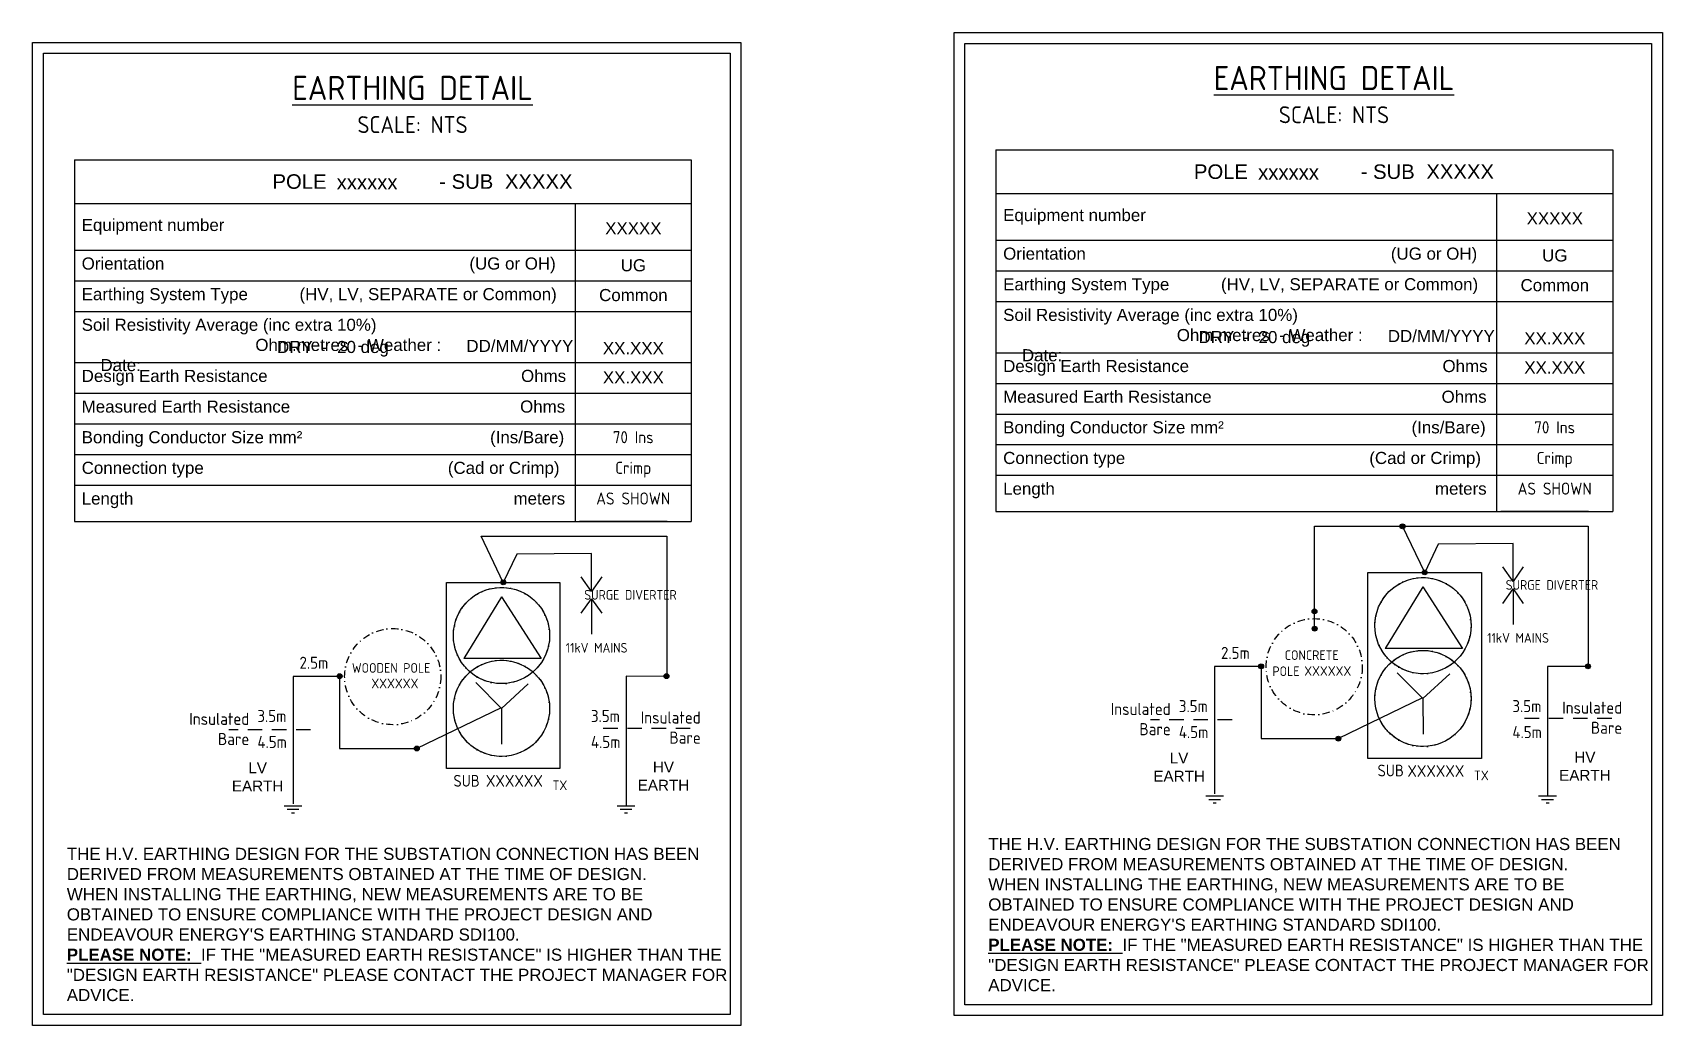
# Model space of a CAD drawing. Header units: metres. Extents: x -2534 to -1789, y -370 to 539.
# Drawn here: x -2534.2 to -2197.3, y 97.6 to 302.7 of the extents above; entities that cross this region are included whole.
import ezdxf
from ezdxf.enums import TextEntityAlignment as Align

# ---------------------------------------------------------------- set-up
doc = ezdxf.new("R2010")
doc.units = ezdxf.units.M
doc.linetypes.add('DASHDOT2', pattern=[0.5, 0.25, -0.125, 0, -0.125])
doc.linetypes.add('IECLdasha', pattern=[5, 3, -2])
doc.layers.get('0').update_dxf_attribs({"color": 6})
doc.layers.add('Earthing_SP_Misc', color=7, linetype='Continuous')
doc.styles.add('ARIAL', font='arial.ttf', dxfattribs={"height": 2})
doc.styles.add('iecISOCP', font='isocp.shx')
doc.styles.add('POLE_LABEL', font='arial.ttf', dxfattribs={"height": 2.5})
doc.styles.add('RoadName', font='arial.ttf', dxfattribs={"height": 2.5})
doc.styles.get("Standard").update_dxf_attribs({"font": 'arial.ttf'})
doc.dimstyles.new('GISCAD Dim Style', dxfattribs={"dimtxt": 2.5, "dimasz": 3, "dimexe": 1.25, "dimexo": 0.625, "dimtad": 1, "dimtoh": 1, "dimdec": 1, "dimtxsty": 'ARIAL', "dimcen": 2.5, "dimadec": 0, "dimazin": 0, "dimtfac": 1, "dimtdec": 1, "dimtmove": 0, "dimatfit": 3, "dimfxl": 1.25, "dimarcsym": 0})

# ---------------------------------------------------------------- blocks, each defined once
blk = doc.blocks.new('POLE_EXT')
blk.add_hatch(color=256).paths.add_polyline_path([(-1, 0, 1), (1, 0, 1)])
blk.add_lwpolyline([(-1, 0, 1), (1, 0, 1)], format="xyb", close=True)
for tag, height, flags, p in [('pNumber', 2.5, 8, (-17.84, 2.07)), ('OWNED_BY', 0.2, 9, (1.35, -0.4)), ('SPECIAL_USE', 0.2, 9, (1.35, -0.8)), ('STATE', 0.2, 9, (1.35, -1)), ('cLV', 0.2, 9, (1.35, -1.4)), ('hDepth', 0.2, 9, (1.35, -1.6)), ('hDia', 0.2, 9, (1.35, -1.8)), ('cHV', 0.2, 9, (1.35, -2)), ('cLinedev', 0.2, 9, (1.35, -3.4)), ('pExisting', 0.2, 9, (1.35, -3.8)), ('pFooting', 0.2, 9, (1.35, -4.4)), ('pNew', 0.2, 9, (1.35, -4.6)), ('pRelocate', 0.2, 9, (1.35, -5)), ('pRemove', 0.2, 9, (1.35, -5.2)), ('pReplace', 0.2, 9, (1.35, -5.4)), ('pStay', 0.2, 9, (1.35, -5.6)), ('pType', 0.2, 9, (1.35, -5.8)), ('cspan', 0.2, 9, (1.35, -6)), ('STREETNAME', 0.2, 9, (1.35, -6.2)), ('SUBURB', 0.2, 9, (1.35, -6.4)), ('PARENT', 0.2, 9, (1.35, -0.6)), ('USAGE', 0.2, 9, (1.35, -1.2)), ('LBRACKET', 0.2, 9, (1.35, -2.2)), ('LExisting', 0.2, 9, (1.35, -2.4)), ('LANTNUMBER', 0.2, 9, (1.35, -2.6)), ('LOther', 0.2, 9, (1.35, -2.8)), ('LRemove', 0.2, 9, (1.35, -3)), ('LEGEND', 0.2, 9, (1.35, -3.2)), ('LOCATION', 0.2, 9, (1.35, -3.6)), ('PFNUMBER', 0.2, 9, (1.35, -4)), ('NEWPFNUMBER', 0.2, 9, (1.35, -4.2)), ('NOTES', 0.2, 9, (1.35, -6.6)), ('MAINTAINED_BY', 0.2, 9, (1.36, -6.81)), ('OPERATED_BY', 0.2, 9, (1.36, -7.01))]:
    blk.add_attdef(tag, text='', height=height, dxfattribs=dict(flags=flags)).set_placement(p, align=Align.MIDDLE_LEFT)
at = {"style": 'POLE_LABEL', "flags": 9}
for tag, p in [('STRUCTURE_PLANT_NUMBER', (1.35, 0.03)), ('STREET_CODE', (1.35, -0.2))]:
    blk.add_attdef(tag, text='', height=0.2, dxfattribs=at).set_placement(p, align=Align.MIDDLE_LEFT)
at = {"flags": 1}
blk.add_attdef('Z', (1.35, -7.33), '', height=0.2, dxfattribs=at)
blk = doc.blocks.new('*T83')
at = {"layer": 'Earthing_SP_Misc', "color": 0, "linetype": 'ByBlock', "lineweight": -2}
for p, q in [((0, 0), (127.52, 0)), ((0, 0), (0, -74.74)), ((127.52, 0), (127.52, -74.74)), ((0, -9), (127.52, -9)), ((103.51, -9), (103.51, -74.74)), ((0, -18.67), (127.52, -18.67)), ((0, -25), (127.52, -25)), ((0, -31.33), (127.52, -31.33)), ((0, -41.9), (127.52, -41.9)), ((0, -48.24), (127.52, -48.24)), ((0, -54.57), (127.52, -54.57)), ((0, -60.9), (127.52, -60.9)), ((0, -67.24), (127.52, -67.24)), ((0, -74.74), (127.52, -74.74))]:
    blk.add_line(p, q, dxfattribs=at)
at = {"layer": 'Earthing_SP_Misc', "color": 0}
for s, insert, char_height, width, attachment_point in [('{\\f@Arial Unicode MS|b0|i0|c0|p34;POLE                    - SUB }', (63.76, -4.5), 3, 124.5164, 5), ('{\\f@Arial Unicode MS|b0|i0|c0|p34;Equipment number}', (1.5, -13.83), 2.5, 100.5094, 4), ('{\\f@Arial Unicode MS|b0|i0|c0|p34;Orientation                                                                 (UG or OH)}', (1.5, -20.17), 2.5, 100.5094, 1), ('{\\f@Arial Unicode MS|b0|i0|c0|p34;Earthing System Type           (HV, LV, SEPARATE or Common)}', (1.5, -26.5), 2.5, 100.5094, 1), ('{\\f@Arial Unicode MS|b0|i0|c0|p34;Soil Resistivity Average (inc extra 10%)                                                                               Ohm.metres  - Weather :                                Date:     }', (1.5, -32.83), 2.5, 100.5094, 1), ('{\\f@Arial Unicode MS|b0|i0|c0|p34;Design Earth Resistance                                                      Ohms}', (1.5, -43.4), 2.5, 100.5094, 1), ('{\\f@Arial Unicode MS|b0|i0|c0|p34;Measured Earth Resistance                                                 Ohms}', (1.5, -49.74), 2.5, 100.5094, 1), ('{\\f@Arial Unicode MS|b0|i0|c0|p34;Bonding Conductor Size mm\\f@Arial Unicode MS|b0|i0|c238|p34;²                                        \\f@Arial Unicode MS|b0|i0|c0|p34;(Ins/Bare)}', (1.5, -56.07), 2.5, 100.5094, 1), ('{\\f@Arial Unicode MS|b0|i0|c0|p34;Connection type                                                    (Cad or Crimp)}', (1.5, -62.4), 2.5, 100.5094, 1), ('{\\f@Arial Unicode MS|b0|i0|c0|p34;Length                                                                                 meters}', (1.5, -68.74), 2.5, 100.5094, 1)]:
    blk.add_mtext(s, dxfattribs=dict(at, insert=insert, char_height=char_height, width=width, attachment_point=attachment_point))
at = {"layer": 'Earthing_SP_Misc', "color": 0, "char_height": 2.5, "width": 21.007, "attachment_point": 2, "style": 'iecISOCP'}
for s, insert in [('70 Ins', (115.51, -56.07)), ('Crimp', (115.51, -62.4)), ('AS SHOWN', (115.51, -68.74))]:
    blk.add_mtext(s, dxfattribs=dict(at, insert=insert))
blk = doc.blocks.new('*T82')
at = {"layer": 'Earthing_SP_Misc', "color": 0, "linetype": 'ByBlock', "lineweight": -2}
for p, q in [((0, 0), (127.52, 0)), ((0, 0), (0, -74.74)), ((127.52, 0), (127.52, -74.74)), ((0, -9), (127.52, -9)), ((103.51, -9), (103.51, -74.74)), ((0, -18.67), (127.52, -18.67)), ((0, -25), (127.52, -25)), ((0, -31.33), (127.52, -31.33)), ((0, -41.9), (127.52, -41.9)), ((0, -48.24), (127.52, -48.24)), ((0, -54.57), (127.52, -54.57)), ((0, -60.9), (127.52, -60.9)), ((0, -67.24), (127.52, -67.24)), ((0, -74.74), (127.52, -74.74))]:
    blk.add_line(p, q, dxfattribs=at)
at = {"layer": 'Earthing_SP_Misc', "color": 0}
for s, insert, char_height, width, attachment_point in [('{\\f@Arial Unicode MS|b0|i0|c0|p34;POLE                    - SUB }', (63.76, -4.5), 3, 124.5164, 5), ('{\\f@Arial Unicode MS|b0|i0|c0|p34;Equipment number}', (1.5, -13.83), 2.5, 100.5094, 4), ('{\\f@Arial Unicode MS|b0|i0|c0|p34;Orientation                                                                 (UG or OH)}', (1.5, -20.17), 2.5, 100.5094, 1), ('{\\f@Arial Unicode MS|b0|i0|c0|p34;Earthing System Type           (HV, LV, SEPARATE or Common)}', (1.5, -26.5), 2.5, 100.5094, 1), ('{\\f@Arial Unicode MS|b0|i0|c0|p34;Soil Resistivity Average (inc extra 10%)                                                                               Ohm.metres  - Weather :                                Date:     }', (1.5, -32.83), 2.5, 100.5094, 1), ('{\\f@Arial Unicode MS|b0|i0|c0|p34;Design Earth Resistance                                                      Ohms}', (1.5, -43.4), 2.5, 100.5094, 1), ('{\\f@Arial Unicode MS|b0|i0|c0|p34;Measured Earth Resistance                                                 Ohms}', (1.5, -49.74), 2.5, 100.5094, 1), ('{\\f@Arial Unicode MS|b0|i0|c0|p34;Bonding Conductor Size mm\\f@Arial Unicode MS|b0|i0|c238|p34;²                                        \\f@Arial Unicode MS|b0|i0|c0|p34;(Ins/Bare)}', (1.5, -56.07), 2.5, 100.5094, 1), ('{\\f@Arial Unicode MS|b0|i0|c0|p34;Connection type                                                    (Cad or Crimp)}', (1.5, -62.4), 2.5, 100.5094, 1), ('{\\f@Arial Unicode MS|b0|i0|c0|p34;Length                                                                                 meters}', (1.5, -68.74), 2.5, 100.5094, 1)]:
    blk.add_mtext(s, dxfattribs=dict(at, insert=insert, char_height=char_height, width=width, attachment_point=attachment_point))
at = {"layer": 'Earthing_SP_Misc', "color": 0, "char_height": 2.5, "width": 21.007, "attachment_point": 2, "style": 'iecISOCP'}
for s, insert in [('70 Ins', (115.51, -56.07)), ('Crimp', (115.51, -62.4)), ('AS SHOWN', (115.51, -68.74))]:
    blk.add_mtext(s, dxfattribs=dict(at, insert=insert))
blk = doc.blocks.new('SEPARATE EARTHING SINGLE POLE SUB WOODEN POLE')
at = {"layer": 'Earthing_SP_Misc'}
for p, q in [((97.29, 91.55), (92.72, 101.11)), ((92.72, 101.11), (131.08, 101.11)), ((113.04, 104.15), (131.17, 104.15)), ((131.17, 104.15), (113.04, 104.15)), ((113.04, 104.15), (131.17, 104.15)), ((131.17, 104.15), (113.04, 104.15)), ((131.08, 101.11), (131.08, 72.26)), ((100.07, 97.41), (97.29, 91.55)), ((115.55, 97.54), (100.07, 97.41)), ((115.55, 89.78), (115.55, 97.54)), ((96.9, 88.59), (89.13, 75.83)), ((96.9, 88.59), (105.11, 75.83)), ((105.11, 75.83), (89.13, 75.83)), ((63.46, 72.13), (53.85, 72.13)), ((53.85, 72.13), (53.85, 45.79)), ((63.46, 72.17), (63.46, 57.23)), ((96.93, 65.53), (91.62, 70.85)), ((131.2, 72.13), (122.68, 72.17)), ((122.68, 72.17), (122.68, 45.41)), ((96.93, 65.53), (102.47, 70.61)), ((96.86, 65.64), (79.44, 57.23)), ((96.93, 65.53), (96.96, 58.16)), ((63.46, 57.23), (79.44, 57.23)), ((52.03, 45.41), (55.68, 45.41)), ((52.64, 44.68), (55.07, 44.68)), ((53.55, 43.95), (54.16, 43.95)), ((120.85, 45.41), (124.51, 45.41)), ((121.46, 44.68), (123.9, 44.68)), ((122.38, 43.95), (122.99, 43.95))]:
    blk.add_line(p, q, dxfattribs=at)
at = {"layer": 'Earthing_SP_Misc', "linetype": 'IECLdasha'}
for p, q in [((57.47, 61.09), (40.58, 61.09)), ((135.95, 61.38), (117.28, 61.38))]:
    blk.add_line(p, q, dxfattribs=at)
at = {"layer": 'Earthing_SP_Misc'}
for points in [[(0, 203.15), (146.43, 203.15), (146.43, 0), (0, 0)], [(2.24, 200.91), (144.19, 200.91), (144.19, 2.24), (2.24, 2.24)], [(85.57, 91.55), (109, 91.55), (109, 53.11), (85.57, 53.11)]]:
    blk.add_lwpolyline(points, close=True, dxfattribs=at)
blk.add_lwpolyline([(112.16, 169.89), (136.16, 169.89)], dxfattribs=at)
at = {"layer": 'Earthing_SP_Misc', "linetype": 'DASHDOT2', "ltscale": 6}
for centre in [(96.93, 80.58), (74.45, 72.09), (96.93, 65.53)]:
    blk.add_circle(centre, 9.94, dxfattribs=at)
at = {"layer": 'Earthing_SP_Misc'}
for centre, radius in [((96.93, 80.58), 9.94), ((96.93, 65.53), 9.94), ((63.46, 60.31), 0)]:
    blk.add_circle(centre, radius, dxfattribs=at)
blk.add_blockref('*T83', (8.65, 178.89))
at = {"layer": 'Earthing_SP_Misc', "color": 7, "xscale": -0.5, "yscale": 0.5, "zscale": 0.5}
for p in [(97.29, 91.58), (63.46, 72.17), (63.48, 72.17), (131.04, 72.17), (79.44, 57.23)]:
    blk.add_blockref('POLE_EXT', p, dxfattribs=at)
at = {"layer": 'Earthing_SP_Misc', "style": 'iecISOCP'}
for s, p in [('2.5m', (55.18, 73.7)), ('3.5m', (46.47, 62.7)), ('3.5m', (115.42, 62.7)), ('4.5m', (46.47, 57.33)), ('4.5m', (115.42, 57.33))]:
    blk.add_text(s, height=2.5, dxfattribs=at).set_placement(p)
at = {"layer": 'Earthing_SP_Misc'}
for s, insert, char_height, width, attachment_point, style in [('{\\LEARTHING DETAIL}\\P{\\H0.7x;SCALE: NTS}', (78.54, 190.34), 5, 155.3148, 5, 'iecISOCP'), ('SURGE DIVERTER', (123.59, 89.99), 2, 18.8711, 2, 'iecISOCP'), ('11kV MAINS', (116.59, 79.05), 2, 29.3984, 2, 'iecISOCP'), ('WOODEN POLE ', (74.12, 74.88), 2, 18.8711, 2, 'iecISOCP'), ('Insulated\\PBare', (44.79, 64.61), 2.5, 6.8724, 3, 'iecISOCP'), ('Insulated\\PBare', (138.12, 64.89), 2.5, 12.3259, 3, 'iecISOCP'), ('{\\H1.25x;\\C7;LV \\PEARTH}', (46.52, 54.35), 1.8, 14.9741, 2, 'RoadName'), ('{\\H1.25x;\\C7;HV \\PEARTH}', (130.41, 54.52), 1.8, 14.9741, 2, 'RoadName'), ('SUB ', (89.71, 51.76), 2.42, 18.8711, 2, 'iecISOCP'), ('TX', (109, 50.63), 2, 16.9833, 2, 'iecISOCP'), ('\\pt87;{\\fArial|b0|i0|c0|p34;\\H0.8333x;\\P\\ptz;THE H.V. EARTHING DESIGN FOR THE SUBSTATION CONNECTION HAS BEEN DERIVED FROM MEASUREMENTS OBTAINED AT THE TIME OF DESIGN.\\PWHEN INSTALLING THE EARTHING, NEW MEASUREMENTS ARE TO BE OBTAINED TO ENSURE COMPLIANCE WITH THE PROJECT DESIGN AND ENDEAVOUR ENERGY\'S EARTHING STANDARD SDI100.\\P\\fArial|b1|i0|c238|p34;\\LPLEASE NOTE:\\fArial|b0|i0|c238|p34;\\l  IF THE "MEASURED EARTH RESISTANCE" IS HIGHER THAN THE "DESIGN EARTH RESISTANCE" PLEASE CONTACT THE PROJECT MANAGER FOR ADVICE.}', (7.07, 40.87), 3, 136.2083, 1, 'iecISOCP')]:
    blk.add_mtext(s, dxfattribs=dict(at, insert=insert, char_height=char_height, width=width, attachment_point=attachment_point, style=style))
for tag, p, height in [('POLENO', (62.86, 172.77), 3), ('SUBNO', (97.64, 172.93), 3), ('DATE', (89.67, 139.19), 2.5), ('WEATHER', (50.54, 138.97), 2.5)]:
    blk.add_attdef(tag, p, '', height=height, dxfattribs=at)
for tag, p in [('EQUIPNO.', (124.19, 163.5)), ('ORIENTATION', (124.19, 155.85)), ('EARTHSYS', (124.19, 149.7)), ('SOILRESIS', (124.19, 138.72)), ('DESRES', (124.19, 132.68))]:
    blk.add_attdef(tag, text='', height=2.5, dxfattribs=at).set_placement(p, align=Align.CENTER)
at = {"layer": 'Earthing_SP_Misc', "style": 'iecISOCP'}
blk.add_attdef('WOODEN_POLE', text='', height=2, dxfattribs=at).set_placement((74.89, 71.68), align=Align.TOP_CENTER)
blk.add_attdef('D_SUB', (93.71, 49.33), '', height=2.42, dxfattribs=at)
at = {"layer": 'Earthing_SP_Misc'}
for points in [[(115.55, 89.71), (115.55, 97.07)], [(115.55, 88.19), (115.55, 80.83)]]:
    blk.add_leader(points, dimstyle='GISCAD Dim Style', override={"dimgap": -0.625, "dimtad": 0, "dimldrblk": 'Open90'}, dxfattribs=at)
blk = doc.blocks.new('SEPARATE EARTHING SINGLE POLE SUB CONCRETE POLE')
at = {"layer": 'Earthing_SP_Misc'}
for p, q in [((74.52, 101.11), (92.71, 101.11)), ((97.29, 91.55), (92.72, 101.11)), ((92.72, 101.11), (131.08, 101.11)), ((113.04, 104.15), (131.17, 104.15)), ((131.17, 104.15), (113.04, 104.15)), ((113.04, 104.15), (131.17, 104.15)), ((131.17, 104.15), (113.04, 104.15)), ((131.08, 101.11), (131.08, 72.26)), ((100.07, 97.41), (97.29, 91.55)), ((115.55, 97.54), (100.07, 97.41)), ((115.55, 89.78), (115.55, 97.54)), ((96.9, 88.59), (89.13, 75.83)), ((96.9, 88.59), (105.11, 75.83)), ((105.11, 75.83), (89.13, 75.83)), ((63.46, 72.13), (53.85, 72.13)), ((53.85, 72.13), (53.85, 45.79)), ((63.46, 72.17), (63.46, 57.23)), ((96.93, 65.53), (91.62, 70.85)), ((131.2, 72.13), (122.68, 72.17)), ((122.68, 72.17), (122.68, 45.41)), ((96.93, 65.53), (102.47, 70.61)), ((96.86, 65.64), (79.44, 57.23)), ((96.93, 65.53), (96.96, 58.16)), ((63.46, 57.23), (79.44, 57.23)), ((52.03, 45.41), (55.68, 45.41)), ((52.64, 44.68), (55.07, 44.68)), ((53.55, 43.95), (54.16, 43.95)), ((120.85, 45.41), (124.51, 45.41)), ((121.46, 44.68), (123.9, 44.68)), ((122.38, 43.95), (122.99, 43.95))]:
    blk.add_line(p, q, dxfattribs=at)
at = {"layer": 'Earthing_SP_Misc', "linetype": 'IECLdasha'}
for p, q in [((57.47, 61.09), (40.58, 61.09)), ((135.95, 61.38), (117.28, 61.38))]:
    blk.add_line(p, q, dxfattribs=at)
at = {"layer": 'Earthing_SP_Misc'}
for points in [[(0, 203.15), (146.43, 203.15), (146.43, 0), (0, 0)], [(2.24, 200.91), (144.19, 200.91), (144.19, 2.24), (2.24, 2.24)], [(85.57, 91.55), (109, 91.55), (109, 53.11), (85.57, 53.11)]]:
    blk.add_lwpolyline(points, close=True, dxfattribs=at)
for points in [[(112.16, 169.89), (136.16, 169.89)], [(74.52, 83.52), (74.52, 101.11)], [(74.54, 79.95), (74.52, 83.52)]]:
    blk.add_lwpolyline(points, dxfattribs=at)
at = {"layer": 'Earthing_SP_Misc', "linetype": 'DASHDOT2', "ltscale": 6}
for centre in [(96.93, 80.58), (74.45, 72.09), (96.93, 65.53)]:
    blk.add_circle(centre, 9.94, dxfattribs=at)
at = {"layer": 'Earthing_SP_Misc'}
for centre, radius in [((96.93, 80.58), 9.94), ((96.93, 65.53), 9.94), ((63.46, 60.31), 0)]:
    blk.add_circle(centre, radius, dxfattribs=at)
blk.add_blockref('*T82', (8.65, 178.89))
at = {"layer": 'Earthing_SP_Misc', "color": 7, "xscale": -0.5, "yscale": 0.5, "zscale": 0.5}
for p in [(92.71, 101.11), (97.29, 91.58), (74.52, 83.52), (74.54, 79.95), (63.46, 72.17), (63.48, 72.17), (131.04, 72.17), (79.44, 57.23)]:
    blk.add_blockref('POLE_EXT', p, dxfattribs=at)
at = {"layer": 'Earthing_SP_Misc', "style": 'iecISOCP'}
for s, p in [('2.5m', (55.18, 73.7)), ('3.5m', (46.47, 62.7)), ('3.5m', (115.42, 62.7)), ('4.5m', (46.47, 57.33)), ('4.5m', (115.42, 57.33))]:
    blk.add_text(s, height=2.5, dxfattribs=at).set_placement(p)
at = {"layer": 'Earthing_SP_Misc'}
for s, insert, char_height, width, attachment_point, style in [('{\\LEARTHING DETAIL}\\P{\\H0.7x;SCALE: NTS}', (78.54, 190.34), 5, 155.3148, 5, 'iecISOCP'), ('SURGE DIVERTER', (123.59, 89.99), 2, 18.8711, 2, 'iecISOCP'), ('11kV MAINS', (116.59, 79.05), 2, 29.3984, 2, 'iecISOCP'), ('\\pi3.689;CONCRETE\\P\\pi0; POLE            ', (64.67, 75.49), 2, 18.8711, 1, 'iecISOCP'), ('Insulated\\PBare', (44.79, 64.61), 2.5, 6.8724, 3, 'iecISOCP'), ('Insulated\\PBare', (138.12, 64.89), 2.5, 12.3259, 3, 'iecISOCP'), ('{\\H1.25x;\\C7;LV \\PEARTH}', (46.52, 54.35), 1.8, 14.9741, 2, 'RoadName'), ('{\\H1.25x;\\C7;HV \\PEARTH}', (130.41, 54.52), 1.8, 14.9741, 2, 'RoadName'), ('SUB ', (87.55, 51.85), 2.42, 18.8711, 1, 'iecISOCP'), ('TX', (109, 50.63), 2, 16.9833, 2, 'iecISOCP'), ('\\pt87;{\\fArial|b0|i0|c0|p34;\\H0.8333x;\\P\\ptz;THE H.V. EARTHING DESIGN FOR THE SUBSTATION CONNECTION HAS BEEN DERIVED FROM MEASUREMENTS OBTAINED AT THE TIME OF DESIGN.\\PWHEN INSTALLING THE EARTHING, NEW MEASUREMENTS ARE TO BE OBTAINED TO ENSURE COMPLIANCE WITH THE PROJECT DESIGN AND ENDEAVOUR ENERGY\'S EARTHING STANDARD SDI100.\\P\\fArial|b1|i0|c238|p34;\\LPLEASE NOTE:\\fArial|b0|i0|c238|p34;\\l  IF THE "MEASURED EARTH RESISTANCE" IS HIGHER THAN THE "DESIGN EARTH RESISTANCE" PLEASE CONTACT THE PROJECT MANAGER FOR ADVICE.}', (7.07, 40.87), 3, 136.2083, 1, 'iecISOCP')]:
    blk.add_mtext(s, dxfattribs=dict(at, insert=insert, char_height=char_height, width=width, attachment_point=attachment_point, style=style))
for tag, p, height in [('POLENO', (62.86, 172.77), 3), ('SUBNO', (97.64, 172.93), 3), ('DATE', (89.67, 139.19), 2.5), ('WEATHER', (50.54, 138.97), 2.5)]:
    blk.add_attdef(tag, p, '', height=height, dxfattribs=at)
for tag, p in [('EQUIPNO.', (124.19, 163.5)), ('ORIENTATION', (124.19, 155.85)), ('EARTHSYS', (124.19, 149.7)), ('SOILRESIS', (124.19, 138.72)), ('DESRES', (124.19, 132.68))]:
    blk.add_attdef(tag, text='', height=2.5, dxfattribs=at).set_placement(p, align=Align.CENTER)
at = {"layer": 'Earthing_SP_Misc', "style": 'iecISOCP'}
for tag, p, height in [('CONCRETE_POLE', (72.39, 70.21), 2), ('D_SUB', (93.71, 49.33), 2.42)]:
    blk.add_attdef(tag, p, '', height=height, dxfattribs=at)
at = {"layer": 'Earthing_SP_Misc'}
for points in [[(115.55, 89.71), (115.55, 97.07)], [(115.55, 88.19), (115.55, 80.83)]]:
    blk.add_leader(points, dimstyle='GISCAD Dim Style', override={"dimgap": -0.625, "dimtad": 0, "dimldrblk": 'Open90'}, dxfattribs=at)

msp = doc.modelspace()

# ---------------------------------------------------------------- block references
for name, p, values in [('SEPARATE EARTHING SINGLE POLE SUB WOODEN POLE', (-2534.17, 97.55), {'WOODEN_POLE': 'XXXXXX', 'D_SUB': 'XXXXXX', 'EQUIPNO.': 'XXXXX', 'SUBNO': 'XXXXX', 'ORIENTATION': 'UG', 'EARTHSYS': 'Common', 'WEATHER': 'DRY  -  20 deg', 'DATE': 'DD/MM/YYYY', 'SOILRESIS': 'XX.XXX', 'DESRES': 'XX.XXX', 'POLENO': 'xxxxxx'}), ('SEPARATE EARTHING SINGLE POLE SUB CONCRETE POLE', (-2343.69, 99.59), {'CONCRETE_POLE': 'XXXXXX', 'D_SUB': 'XXXXXX', 'EQUIPNO.': 'XXXXX', 'SUBNO': 'XXXXX', 'ORIENTATION': 'UG', 'EARTHSYS': 'Common', 'WEATHER': 'DRY  -  20 deg', 'DATE': 'DD/MM/YYYY', 'SOILRESIS': 'XX.XXX', 'DESRES': 'XX.XXX', 'POLENO': 'xxxxxx'})]:
    msp.add_blockref(name, p).add_auto_attribs(values)

doc.saveas('drawing.dxf')
